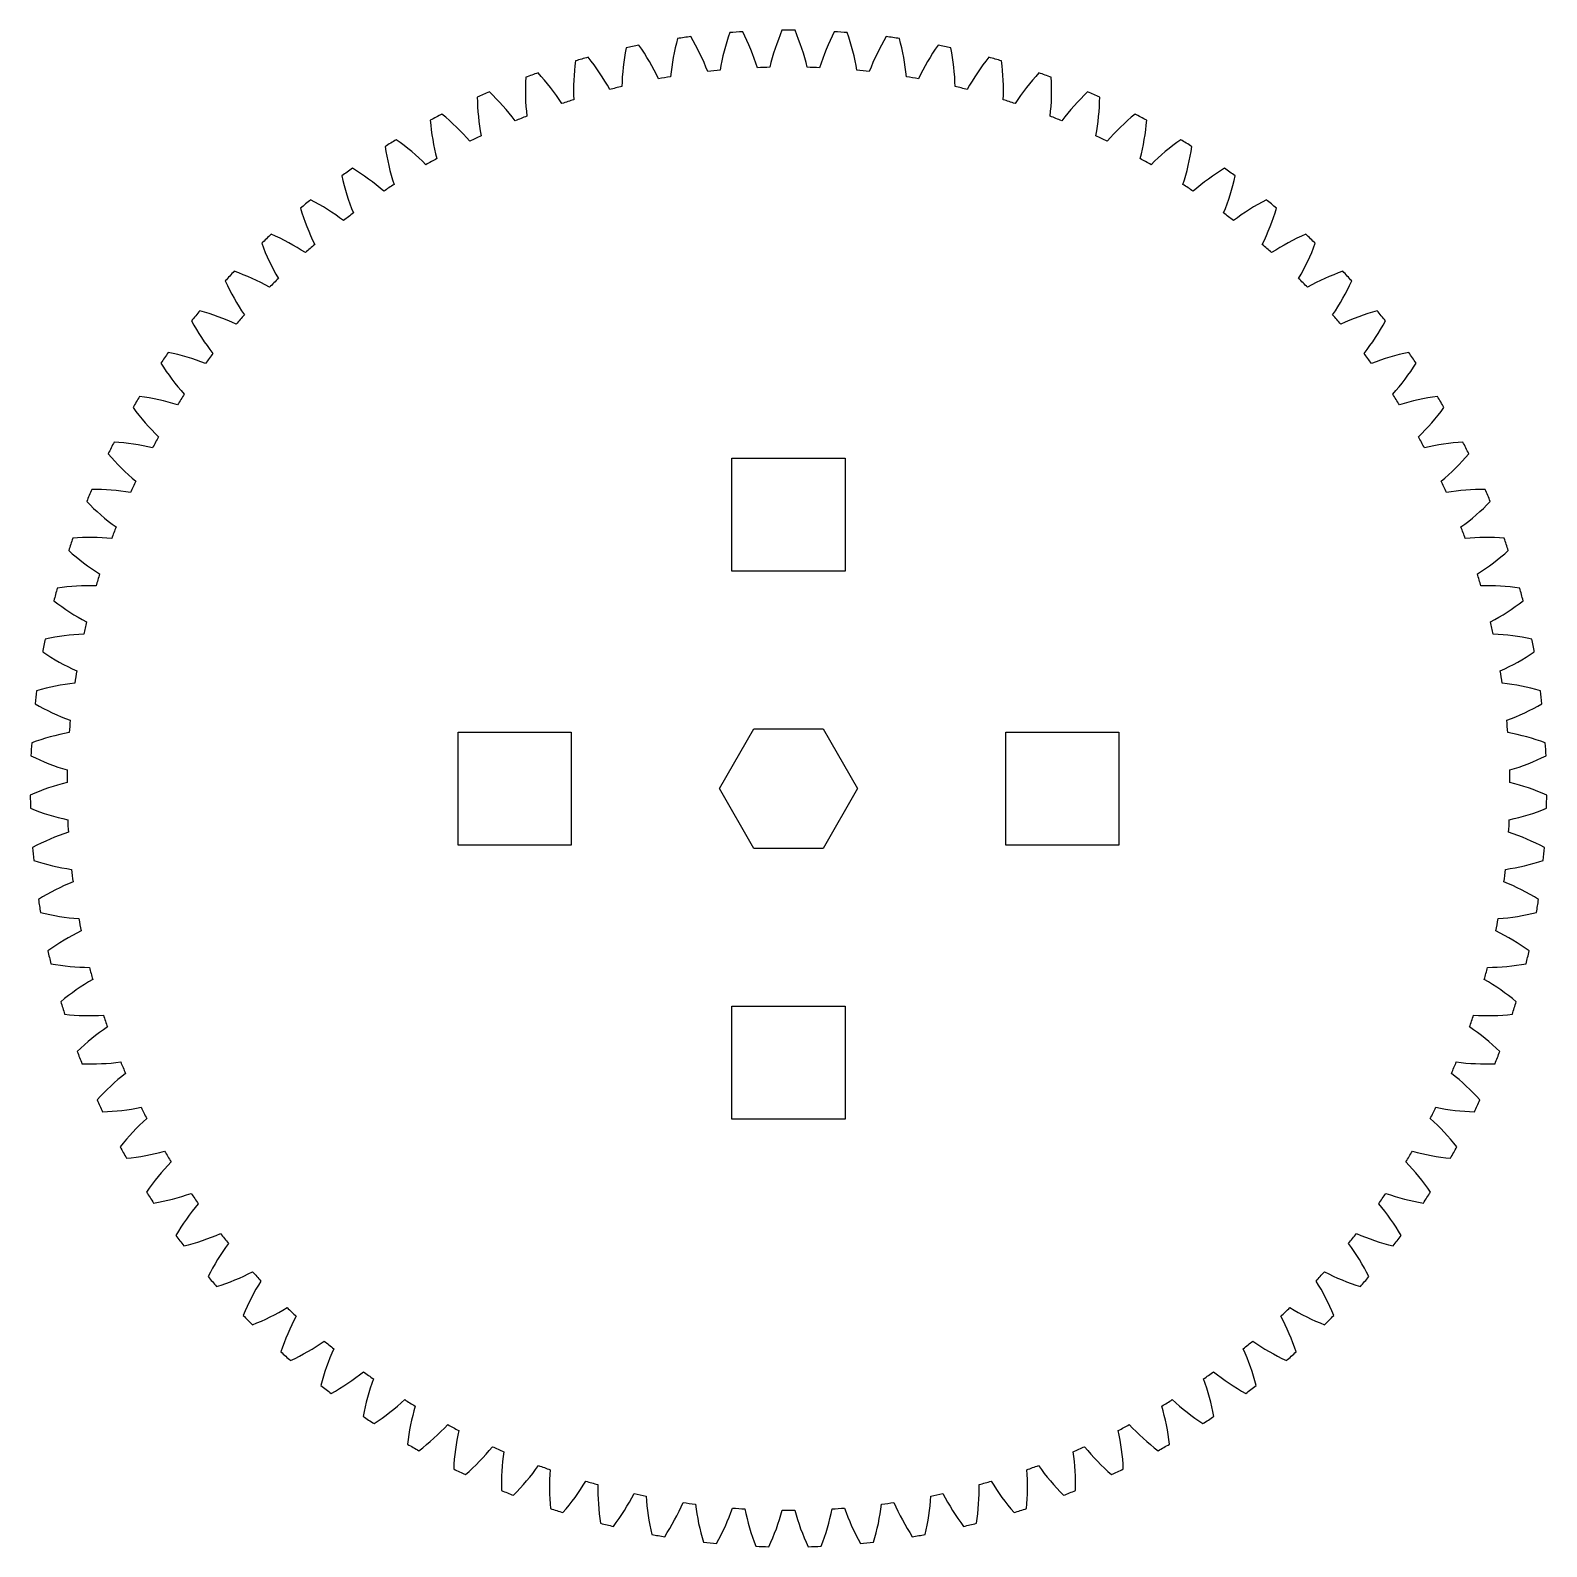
# Model space of a CAD drawing. Header units: millimetres. Extents: x -70 to 70, y -70 to 70.
import ezdxf

# ---------------------------------------------------------------- set-up
doc = ezdxf.new("R2010")
doc.units = ezdxf.units.MM

msp = doc.modelspace()

# ---------------------------------------------------------------- linework, layer by layer
msp.add_lwpolyline([(-5.41, 69.54, 0.043076), (-6.29, 66.08, 0.004315), (-7.43, 65.96, 0.043076), (-9, 69.17, 0.004315), (-10.2, 69, 0.043076), (-10.84, 65.48, 0.004315), (-11.96, 65.29, 0.043076), (-13.76, 68.38, 0.004315), (-14.93, 68.13, 0.043076), (-15.33, 64.58, 0.004315), (-16.44, 64.31, 0.043076), (-18.44, 67.27, 0.004315), (-19.6, 66.94, 0.043076), (-19.75, 63.37, 0.004315), (-20.84, 63.02, 0.043076), (-23.04, 65.84, 0.004315), (-24.17, 65.43, 0.043076), (-24.07, 61.86, 0.004315), (-25.14, 61.43, 0.043076), (-27.52, 64.09, 0.004315), (-28.63, 63.61, 0.043076), (-28.28, 60.05, 0.004315), (-29.31, 59.55, 0.043076), (-31.88, 62.04, 0.004315), (-32.95, 61.48, 0.043076), (-32.36, 57.95, 0.004315), (-33.35, 57.39, 0.043076), (-36.08, 59.69, 0.004315), (-37.11, 59.06, 0.043076), (-36.28, 55.58, 0.004315), (-37.23, 54.95, 0.043076), (-40.12, 57.06, 0.004315), (-41.1, 56.36, 0.043076), (-40.03, 52.95, 0.004315), (-40.93, 52.25, 0.043076), (-43.96, 54.16, 0.004315), (-44.89, 53.39, 0.043076), (-43.58, 50.06, 0.004315), (-44.44, 49.3, 0.043076), (-47.59, 50.99, 0.004315), (-48.46, 50.16, 0.043076), (-46.93, 46.93, 0.004315), (-47.74, 46.12, 0.043076), (-50.99, 47.59, 0.004315), (-51.81, 46.7, 0.043076), (-50.06, 43.58, 0.004315), (-50.81, 42.71, 0.043076), (-54.16, 43.96, 0.004315), (-54.91, 43.02, 0.043076), (-52.95, 40.03, 0.004315), (-53.63, 39.11, 0.043076), (-57.06, 40.12, 0.004315), (-57.74, 39.13, 0.043076), (-55.58, 36.28, 0.004315), (-56.2, 35.31, 0.043076), (-59.69, 36.08, 0.004315), (-60.3, 35.05, 0.043076), (-57.95, 32.36, 0.004315), (-58.5, 31.35, 0.043076), (-62.04, 31.88, 0.004315), (-62.58, 30.8, 0.043076), (-60.05, 28.28, 0.004315), (-60.53, 27.24, 0.043076), (-64.09, 27.52, 0.004315), (-64.56, 26.41, 0.043076), (-61.86, 24.07, 0.004315), (-62.26, 23, 0.043076), (-65.84, 23.04, 0.004315), (-66.22, 21.9, 0.043076), (-63.37, 19.75, 0.004315), (-63.7, 18.65, 0.043076), (-67.27, 18.44, 0.004315), (-67.58, 17.28, 0.043076), (-64.58, 15.33, 0.004315), (-64.84, 14.21, 0.043076), (-68.38, 13.76, 0.004315), (-68.61, 12.57, 0.043076), (-65.48, 10.84, 0.004315), (-65.66, 9.7, 0.043076), (-69.17, 9, 0.004315), (-69.31, 7.81, 0.043076), (-66.08, 6.29, 0.004315), (-66.17, 5.15, 0.043076), (-69.62, 4.21, 0.004315), (-69.69, 3.01, 0.043076), (-66.35, 1.72, 0.004315), (-66.37, 0.57, 0.043076), (-69.75, -0.6, 0.004315), (-69.73, -1.81, 0.043076), (-66.31, -2.86, 0.004315), (-66.25, -4.01, 0.043076), (-69.54, -5.41, 0.004315), (-69.44, -6.61, 0.043076), (-65.96, -7.43, 0.004315), (-65.82, -8.57, 0.043076), (-69, -10.2, 0.004315), (-68.81, -11.39, 0.043076), (-65.29, -11.96, 0.004315), (-65.07, -13.09, 0.043076), (-68.13, -14.93, 0.004315), (-67.86, -16.11, 0.043076), (-64.31, -16.44, 0.004315), (-64.01, -17.55, 0.043076), (-66.94, -19.6, 0.004315), (-66.59, -20.75, 0.043076), (-63.02, -20.84, 0.004315), (-62.65, -21.92, 0.043076), (-65.43, -24.17, 0.004315), (-65, -25.3, 0.043076), (-61.43, -25.14, 0.004315), (-60.99, -26.19, 0.043076), (-63.61, -28.63, 0.004315), (-63.1, -29.72, 0.043076), (-59.55, -29.31, 0.004315), (-59.04, -30.34, 0.043076), (-61.48, -32.95, 0.004315), (-60.9, -34, 0.043076), (-57.39, -33.35, 0.004315), (-56.8, -34.34, 0.043076), (-59.06, -37.11, 0.004315), (-58.41, -38.12, 0.043076), (-54.95, -37.23, 0.004315), (-54.3, -38.18, 0.043076), (-56.36, -41.1, 0.004315), (-55.64, -42.06, 0.043076), (-52.25, -40.93, 0.004315), (-51.53, -41.83, 0.043076), (-53.39, -44.89, 0.004315), (-52.61, -45.8, 0.043076), (-49.3, -44.44, 0.004315), (-48.53, -45.29, 0.043076), (-50.16, -48.46, 0.004315), (-49.32, -49.32, 0.043076), (-46.12, -47.74, 0.004315), (-45.29, -48.53, 0.043076), (-46.7, -51.81, 0.004315), (-45.8, -52.61, 0.043076), (-42.71, -50.81, 0.004315), (-41.83, -51.53, 0.043076), (-43.02, -54.91, 0.004315), (-42.06, -55.64, 0.043076), (-39.11, -53.63, 0.004315), (-38.18, -54.3, 0.043076), (-39.13, -57.74, 0.004315), (-38.12, -58.41, 0.043076), (-35.31, -56.2, 0.004315), (-34.34, -56.8, 0.043076), (-35.05, -60.3, 0.004315), (-34, -60.9, 0.043076), (-31.35, -58.5, 0.004315), (-30.34, -59.04, 0.043076), (-30.8, -62.58, 0.004315), (-29.72, -63.1, 0.043076), (-27.24, -60.53, 0.004315), (-26.19, -60.99, 0.043076), (-26.41, -64.56, 0.004315), (-25.3, -65, 0.043076), (-23, -62.26, 0.004315), (-21.92, -62.65, 0.043076), (-21.9, -66.22, 0.004315), (-20.75, -66.59, 0.043076), (-18.65, -63.7, 0.004315), (-17.55, -64.01, 0.043076), (-17.28, -67.58, 0.004315), (-16.11, -67.86, 0.043076), (-14.21, -64.84, 0.004315), (-13.09, -65.07, 0.043076), (-12.57, -68.61, 0.004315), (-11.39, -68.81, 0.043076), (-9.7, -65.66, 0.004315), (-8.57, -65.82, 0.043076), (-7.81, -69.31, 0.004315), (-6.61, -69.44, 0.043076), (-5.15, -66.17, 0.004315), (-4.01, -66.25, 0.043076), (-3.01, -69.69, 0.004315), (-1.81, -69.73, 0.043076), (-0.57, -66.37, 0.004315), (0.57, -66.37, 0.043076), (1.81, -69.73, 0.004315), (3.01, -69.69, 0.043076), (4.01, -66.25, 0.004315), (5.15, -66.17, 0.043076), (6.61, -69.44, 0.004315), (7.81, -69.31, 0.043076), (8.57, -65.82, 0.004315), (9.7, -65.66, 0.043076), (11.39, -68.81, 0.004315), (12.57, -68.61, 0.043076), (13.09, -65.07, 0.004315), (14.21, -64.84, 0.043076), (16.11, -67.86, 0.004315), (17.28, -67.58, 0.043076), (17.55, -64.01, 0.004315), (18.65, -63.7, 0.043076), (20.75, -66.59, 0.004315), (21.9, -66.22, 0.043076), (21.92, -62.65, 0.004315), (23, -62.26, 0.043076), (25.3, -65, 0.004315), (26.41, -64.56, 0.043076), (26.19, -60.99, 0.004315), (27.24, -60.53, 0.043076), (29.72, -63.1, 0.004315), (30.8, -62.58, 0.043076), (30.34, -59.04, 0.004315), (31.35, -58.5, 0.043076), (34, -60.9, 0.004315), (35.05, -60.3, 0.043076), (34.34, -56.8, 0.004315), (35.31, -56.2, 0.043076), (38.12, -58.41, 0.004315), (39.13, -57.74, 0.043076), (38.18, -54.3, 0.004315), (39.11, -53.63, 0.043076), (42.06, -55.64, 0.004315), (43.02, -54.91, 0.043076), (41.83, -51.53, 0.004315), (42.71, -50.81, 0.043076), (45.8, -52.61, 0.004315), (46.7, -51.81, 0.043076), (45.29, -48.53, 0.004315), (46.12, -47.74, 0.043076), (49.32, -49.32, 0.004315), (50.16, -48.46, 0.043076), (48.53, -45.29, 0.004315), (49.3, -44.44, 0.043076), (52.61, -45.8, 0.004315), (53.39, -44.89, 0.043076), (51.53, -41.83, 0.004315), (52.25, -40.93, 0.043076), (55.64, -42.06, 0.004315), (56.36, -41.1, 0.043076), (54.3, -38.18, 0.004315), (54.95, -37.23, 0.043076), (58.41, -38.12, 0.004315), (59.06, -37.11, 0.043076), (56.8, -34.34, 0.004315), (57.39, -33.35, 0.043076), (60.9, -34, 0.004315), (61.48, -32.95, 0.043076), (59.04, -30.34, 0.004315), (59.55, -29.31, 0.043076), (63.1, -29.72, 0.004315), (63.61, -28.63, 0.043076), (60.99, -26.19, 0.004315), (61.43, -25.14, 0.043076), (65, -25.3, 0.004315), (65.43, -24.17, 0.043076), (62.65, -21.92, 0.004315), (63.02, -20.84, 0.043076), (66.59, -20.75, 0.004315), (66.94, -19.6, 0.043076), (64.01, -17.55, 0.004315), (64.31, -16.44, 0.043076), (67.86, -16.11, 0.004315), (68.13, -14.93, 0.043076), (65.07, -13.09, 0.004315), (65.29, -11.96, 0.043076), (68.81, -11.39, 0.004315), (69, -10.2, 0.043076), (65.82, -8.57, 0.004315), (65.96, -7.43, 0.043076), (69.44, -6.61, 0.004315), (69.54, -5.41, 0.043076), (66.25, -4.01, 0.004315), (66.31, -2.86, 0.043076), (69.73, -1.81, 0.004315), (69.75, -0.6, 0.043076), (66.37, 0.57, 0.004315), (66.35, 1.72, 0.043076), (69.69, 3.01, 0.004315), (69.62, 4.21, 0.043076), (66.17, 5.15, 0.004315), (66.08, 6.29, 0.043076), (69.31, 7.81, 0.004315), (69.17, 9, 0.043076), (65.66, 9.7, 0.004315), (65.48, 10.84, 0.043076), (68.61, 12.57, 0.004315), (68.38, 13.76, 0.043076), (64.84, 14.21, 0.004315), (64.58, 15.33, 0.043076), (67.58, 17.28, 0.004315), (67.27, 18.44, 0.043076), (63.7, 18.65, 0.004315), (63.37, 19.75, 0.043076), (66.22, 21.9, 0.004315), (65.84, 23.04, 0.043076), (62.26, 23, 0.004315), (61.86, 24.07, 0.043076), (64.56, 26.41, 0.004315), (64.09, 27.52, 0.043076), (60.53, 27.24, 0.004315), (60.05, 28.28, 0.043076), (62.58, 30.8, 0.004315), (62.04, 31.88, 0.043076), (58.5, 31.35, 0.004315), (57.95, 32.36, 0.043076), (60.3, 35.05, 0.004315), (59.69, 36.08, 0.043076), (56.2, 35.31, 0.004315), (55.58, 36.28, 0.043076), (57.74, 39.13, 0.004315), (57.06, 40.12, 0.043076), (53.63, 39.11, 0.004315), (52.95, 40.03, 0.043076), (54.91, 43.02, 0.004315), (54.16, 43.96, 0.043076), (50.81, 42.71, 0.004315), (50.06, 43.58, 0.043076), (51.81, 46.7, 0.004315), (50.99, 47.59, 0.043076), (47.74, 46.12, 0.004315), (46.93, 46.93, 0.043076), (48.46, 50.16, 0.004315), (47.59, 50.99, 0.043076), (44.44, 49.3, 0.004315), (43.58, 50.06, 0.043076), (44.89, 53.39, 0.004315), (43.96, 54.16, 0.043076), (40.93, 52.25, 0.004315), (40.03, 52.95, 0.043076), (41.1, 56.36, 0.004315), (40.12, 57.06, 0.043076), (37.23, 54.95, 0.004315), (36.28, 55.58, 0.043076), (37.11, 59.06, 0.004315), (36.08, 59.69, 0.043076), (33.35, 57.39, 0.004315), (32.36, 57.95, 0.043076), (32.95, 61.48, 0.004315), (31.88, 62.04, 0.043076), (29.31, 59.55, 0.004315), (28.28, 60.05, 0.043076), (28.63, 63.61, 0.004315), (27.52, 64.09, 0.043076), (25.14, 61.43, 0.004315), (24.07, 61.86, 0.043076), (24.17, 65.43, 0.004315), (23.04, 65.84, 0.043076), (20.84, 63.02, 0.004315), (19.75, 63.37, 0.043076), (19.6, 66.94, 0.004315), (18.44, 67.27, 0.043076), (16.44, 64.31, 0.004315), (15.33, 64.58, 0.043076), (14.93, 68.13, 0.004315), (13.76, 68.38, 0.043076), (11.96, 65.29, 0.004315), (10.84, 65.48, 0.043076), (10.2, 69, 0.004315), (9, 69.17, 0.043076), (7.43, 65.96, 0.004315), (6.29, 66.08, 0.043076), (5.41, 69.54, 0.004315), (4.21, 69.62, 0.043076), (2.86, 66.31, 0.004315), (1.72, 66.35, 0.043076), (0.6, 69.75, 0.004315), (-0.6, 69.75, 0.043076), (-1.72, 66.35, 0.004315), (-2.86, 66.31, 0.043076), (-4.21, 69.62, 0.004315)], format="xyb", close=True)
for points in [[(-5.2, 20), (-5.2, 30.4), (5.2, 30.4), (5.2, 20)], [(-30.4, 5.2), (-20, 5.2), (-20, -5.2), (-30.4, -5.2)], [(3.18, -5.5), (-3.18, -5.5), (-6.35, 0), (-3.18, 5.5), (3.18, 5.5), (6.35, 0)], [(30.4, -5.2), (20, -5.2), (20, 5.2), (30.4, 5.2)], [(-5.2, -30.4), (-5.2, -20), (5.2, -20), (5.2, -30.4)]]:
    msp.add_lwpolyline(points, close=True)

doc.saveas('drawing.dxf')
